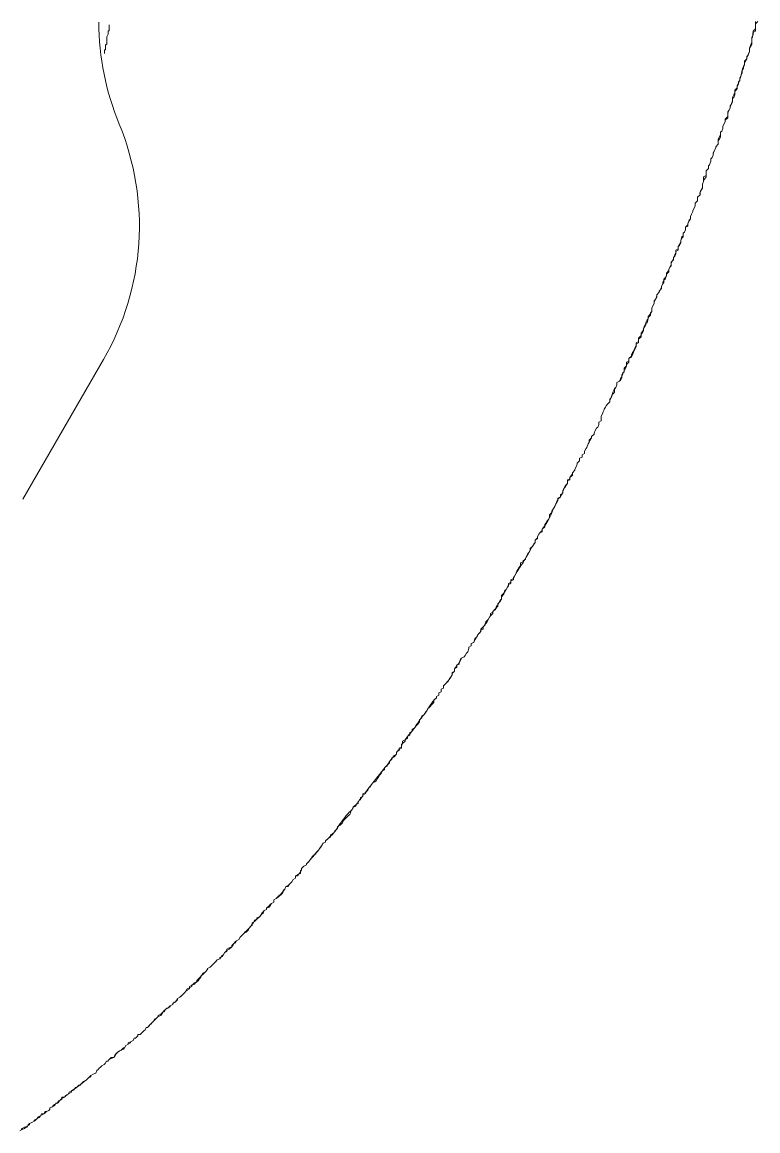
# Model space of a CAD drawing. Header units: millimetres. Extents: x 5194 to 16594, y 329 to 7592.
# Drawn here: x 11641.61 to 11655.35, y 3516.36 to 3537.08 of the extents above; entities that cross this region are included whole.
import ezdxf

# ---------------------------------------------------------------- set-up
doc = ezdxf.new("R2010")
doc.units = ezdxf.units.MM
doc.header["$MEASUREMENT"] = 0
doc.layers.add('PDF_Geometry', color=7, linetype='Continuous', true_color=0x231f20)

msp = doc.modelspace()

# ---------------------------------------------------------------- linework, layer by layer
at = {"layer": 'PDF_Geometry', "color": 0, "lineweight": 9}
for p, q in [((11643.24, 3537.032), (11643.24, 3537.009)), ((11643.24, 3537.009), (11643.24, 3536.987)), ((11643.24, 3536.987), (11643.24, 3536.964)), ((11655.31, 3537.045), (11655.355, 3537.09)), ((11655.31, 3537.023), (11655.31, 3537.09)), ((11655.31, 3537), (11655.31, 3537.045)), ((11655.31, 3536.978), (11655.31, 3537.023)), ((11655.31, 3536.955), (11655.31, 3537)), ((11655.31, 3536.955), (11655.31, 3536.978)), ((11643.217, 3536.852), (11643.195, 3536.807)), ((11643.195, 3536.807), (11643.195, 3536.784)), ((11643.195, 3536.784), (11643.195, 3536.762)), ((11643.195, 3536.762), (11643.195, 3536.739)), ((11643.24, 3536.919), (11643.217, 3536.919)), ((11643.217, 3536.919), (11643.217, 3536.897)), ((11643.217, 3536.897), (11643.217, 3536.874)), ((11643.217, 3536.874), (11643.217, 3536.852)), ((11643.24, 3536.964), (11643.24, 3536.919)), ((11655.242, 3536.798), (11655.265, 3536.843)), ((11655.242, 3536.753), (11655.242, 3536.798)), ((11655.265, 3536.91), (11655.31, 3536.955)), ((11655.265, 3536.888), (11655.31, 3536.91)), ((11655.265, 3536.843), (11655.265, 3536.888)), ((11655.31, 3536.91), (11655.31, 3536.955)), ((11643.172, 3536.559), (11643.15, 3536.559)), ((11643.15, 3536.559), (11643.15, 3536.537)), ((11643.195, 3536.672), (11643.172, 3536.649)), ((11643.172, 3536.649), (11643.172, 3536.627)), ((11643.172, 3536.627), (11643.172, 3536.604)), ((11643.172, 3536.604), (11643.172, 3536.559)), ((11643.195, 3536.739), (11643.195, 3536.694)), ((11643.195, 3536.694), (11643.195, 3536.672)), ((11655.197, 3536.595), (11655.22, 3536.64)), ((11655.197, 3536.595), (11655.22, 3536.618)), ((11655.197, 3536.528), (11655.197, 3536.595)), ((11655.197, 3536.573), (11655.197, 3536.595)), ((11655.197, 3536.528), (11655.197, 3536.573)), ((11655.22, 3536.64), (11655.242, 3536.708)), ((11655.22, 3536.618), (11655.242, 3536.663)), ((11655.242, 3536.708), (11655.242, 3536.753)), ((11655.242, 3536.663), (11655.242, 3536.708)), ((11643.15, 3536.537), (11643.15, 3536.514)), ((11643.15, 3536.514), (11643.15, 3536.492)), ((11655.107, 3536.326), (11655.152, 3536.393)), ((11655.107, 3536.348), (11655.152, 3536.393)), ((11655.107, 3536.326), (11655.107, 3536.348)), ((11655.152, 3536.415), (11655.175, 3536.46)), ((11655.152, 3536.438), (11655.175, 3536.46)), ((11655.152, 3536.393), (11655.152, 3536.438)), ((11655.152, 3536.393), (11655.152, 3536.415)), ((11655.175, 3536.483), (11655.197, 3536.528)), ((11655.175, 3536.46), (11655.197, 3536.528)), ((11655.175, 3536.46), (11655.175, 3536.483)), ((11655.062, 3536.168), (11655.085, 3536.213)), ((11655.062, 3536.123), (11655.062, 3536.168)), ((11655.085, 3536.258), (11655.107, 3536.281)), ((11655.085, 3536.236), (11655.107, 3536.281)), ((11655.085, 3536.213), (11655.085, 3536.258)), ((11655.107, 3536.281), (11655.107, 3536.326)), ((11655.107, 3536.281), (11655.107, 3536.326)), ((11654.972, 3535.898), (11654.995, 3535.943)), ((11654.995, 3535.966), (11655.017, 3535.988)), ((11654.995, 3535.943), (11655.017, 3535.988)), ((11654.995, 3535.921), (11654.995, 3535.966)), ((11655.017, 3536.033), (11655.04, 3536.078)), ((11655.017, 3535.988), (11655.017, 3536.033)), ((11655.017, 3535.988), (11655.017, 3536.011)), ((11655.04, 3536.078), (11655.062, 3536.123)), ((11654.905, 3535.718), (11654.927, 3535.763)), ((11654.927, 3535.808), (11654.972, 3535.853)), ((11654.927, 3535.786), (11654.972, 3535.831)), ((11654.927, 3535.786), (11654.927, 3535.808)), ((11654.927, 3535.763), (11654.927, 3535.786)), ((11654.927, 3535.718), (11654.927, 3535.786)), ((11654.972, 3535.876), (11654.995, 3535.921)), ((11654.972, 3535.853), (11654.972, 3535.898)), ((11654.972, 3535.831), (11654.972, 3535.876)), ((11654.838, 3535.493), (11654.86, 3535.538)), ((11654.838, 3535.516), (11654.86, 3535.538)), ((11654.838, 3535.471), (11654.838, 3535.516)), ((11654.86, 3535.538), (11654.883, 3535.606)), ((11654.86, 3535.538), (11654.883, 3535.583)), ((11654.883, 3535.673), (11654.905, 3535.718)), ((11654.883, 3535.628), (11654.883, 3535.673)), ((11654.883, 3535.651), (11654.905, 3535.673)), ((11654.883, 3535.606), (11654.883, 3535.651)), ((11654.883, 3535.583), (11654.883, 3535.628)), ((11654.905, 3535.673), (11654.927, 3535.718)), ((11654.748, 3535.269), (11654.793, 3535.314)), ((11654.793, 3535.381), (11654.815, 3535.426)), ((11654.793, 3535.403), (11654.815, 3535.426)), ((11654.793, 3535.358), (11654.793, 3535.403)), ((11654.793, 3535.358), (11654.793, 3535.381)), ((11654.793, 3535.291), (11654.793, 3535.358)), ((11654.793, 3535.314), (11654.793, 3535.358)), ((11654.815, 3535.426), (11654.838, 3535.471)), ((11654.815, 3535.426), (11654.838, 3535.471)), ((11654.838, 3535.471), (11654.838, 3535.493)), ((11654.703, 3535.134), (11654.725, 3535.179)), ((11654.703, 3535.134), (11654.725, 3535.179)), ((11654.703, 3535.089), (11654.703, 3535.134)), ((11654.703, 3535.089), (11654.703, 3535.134)), ((11654.725, 3535.179), (11654.748, 3535.224)), ((11654.725, 3535.179), (11654.748, 3535.224)), ((11654.748, 3535.246), (11654.793, 3535.291)), ((11654.748, 3535.224), (11654.748, 3535.269)), ((11654.748, 3535.224), (11654.748, 3535.246)), ((11654.613, 3534.886), (11654.635, 3534.931)), ((11654.635, 3534.931), (11654.658, 3534.976)), ((11654.635, 3534.886), (11654.658, 3534.931)), ((11654.658, 3535.021), (11654.68, 3535.044)), ((11654.658, 3535.021), (11654.68, 3535.044)), ((11654.658, 3534.976), (11654.658, 3535.021)), ((11654.658, 3534.976), (11654.658, 3535.021)), ((11654.658, 3534.931), (11654.658, 3534.976)), ((11654.68, 3535.044), (11654.703, 3535.089)), ((11654.68, 3535.044), (11654.703, 3535.089)), ((11654.545, 3534.684), (11654.568, 3534.729)), ((11654.545, 3534.684), (11654.568, 3534.729)), ((11654.568, 3534.751), (11654.613, 3534.796)), ((11654.568, 3534.751), (11654.613, 3534.796)), ((11654.568, 3534.729), (11654.568, 3534.751)), ((11654.568, 3534.729), (11654.568, 3534.751)), ((11654.613, 3534.841), (11654.613, 3534.886)), ((11654.613, 3534.864), (11654.635, 3534.886)), ((11654.613, 3534.796), (11654.613, 3534.864)), ((11654.613, 3534.796), (11654.613, 3534.841)), ((11654.455, 3534.414), (11654.478, 3534.481)), ((11654.455, 3534.414), (11654.478, 3534.481)), ((11654.478, 3534.526), (11654.5, 3534.549)), ((11654.478, 3534.526), (11654.5, 3534.549)), ((11654.478, 3534.481), (11654.478, 3534.526)), ((11654.478, 3534.481), (11654.478, 3534.526)), ((11654.5, 3534.549), (11654.523, 3534.594)), ((11654.5, 3534.549), (11654.523, 3534.594)), ((11654.523, 3534.616), (11654.545, 3534.684)), ((11654.523, 3534.639), (11654.545, 3534.684)), ((11654.523, 3534.594), (11654.523, 3534.639)), ((11654.523, 3534.594), (11654.523, 3534.616)), ((11654.388, 3534.301), (11654.433, 3534.346)), ((11654.388, 3534.301), (11654.433, 3534.346)), ((11654.388, 3534.257), (11654.388, 3534.301)), ((11654.388, 3534.257), (11654.388, 3534.301)), ((11654.433, 3534.391), (11654.455, 3534.414)), ((11654.433, 3534.391), (11654.455, 3534.414)), ((11654.433, 3534.346), (11654.433, 3534.391)), ((11654.433, 3534.346), (11654.433, 3534.391)), ((11654.32, 3534.054), (11654.343, 3534.099)), ((11654.32, 3534.054), (11654.343, 3534.099)), ((11654.343, 3534.189), (11654.388, 3534.212)), ((11654.343, 3534.122), (11654.388, 3534.189)), ((11654.343, 3534.122), (11654.343, 3534.189)), ((11654.343, 3534.099), (11654.343, 3534.122)), ((11654.343, 3534.099), (11654.343, 3534.122)), ((11654.388, 3534.212), (11654.388, 3534.257)), ((11654.388, 3534.212), (11654.388, 3534.257)), ((11654.388, 3534.189), (11654.388, 3534.212)), ((11654.275, 3533.897), (11654.298, 3533.942)), ((11654.275, 3533.852), (11654.275, 3533.897)), ((11654.298, 3533.942), (11654.32, 3533.987)), ((11654.32, 3534.032), (11654.32, 3534.054)), ((11654.32, 3533.987), (11654.32, 3534.032)), ((11654.185, 3533.694), (11654.23, 3533.739)), ((11654.185, 3533.694), (11654.23, 3533.739)), ((11654.185, 3533.649), (11654.185, 3533.694)), ((11654.185, 3533.649), (11654.185, 3533.694)), ((11654.23, 3533.807), (11654.275, 3533.852)), ((11654.23, 3533.807), (11654.275, 3533.852)), ((11654.23, 3533.762), (11654.23, 3533.807)), ((11654.23, 3533.762), (11654.23, 3533.807)), ((11654.23, 3533.739), (11654.23, 3533.762)), ((11654.23, 3533.739), (11654.23, 3533.762)), ((11654.095, 3533.447), (11654.118, 3533.492)), ((11654.095, 3533.447), (11654.118, 3533.492)), ((11654.095, 3533.402), (11654.095, 3533.447)), ((11654.095, 3533.402), (11654.095, 3533.447)), ((11654.118, 3533.492), (11654.14, 3533.537)), ((11654.118, 3533.492), (11654.14, 3533.537)), ((11654.14, 3533.559), (11654.163, 3533.604)), ((11654.14, 3533.559), (11654.163, 3533.604)), ((11654.14, 3533.537), (11654.14, 3533.559)), ((11654.14, 3533.537), (11654.14, 3533.559)), ((11654.163, 3533.604), (11654.185, 3533.649)), ((11654.163, 3533.604), (11654.185, 3533.649)), ((11654.005, 3533.245), (11654.05, 3533.289)), ((11654.005, 3533.245), (11654.05, 3533.267)), ((11654.005, 3533.2), (11654.005, 3533.245)), ((11654.005, 3533.2), (11654.005, 3533.245)), ((11654.05, 3533.312), (11654.073, 3533.379)), ((11654.05, 3533.312), (11654.073, 3533.357)), ((11654.05, 3533.267), (11654.05, 3533.312)), ((11654.05, 3533.289), (11654.05, 3533.312)), ((11654.073, 3533.357), (11654.095, 3533.402)), ((11654.073, 3533.379), (11654.095, 3533.402)), ((11653.915, 3532.997), (11653.938, 3533.065)), ((11653.915, 3532.997), (11653.938, 3533.042)), ((11653.938, 3533.065), (11653.96, 3533.087)), ((11653.938, 3533.042), (11653.96, 3533.065)), ((11653.96, 3533.132), (11653.983, 3533.155)), ((11653.96, 3533.132), (11653.983, 3533.155)), ((11653.96, 3533.065), (11653.96, 3533.132)), ((11653.96, 3533.087), (11653.96, 3533.132)), ((11653.983, 3533.155), (11654.005, 3533.2)), ((11653.983, 3533.155), (11654.005, 3533.2)), ((11653.826, 3532.817), (11653.87, 3532.84)), ((11653.87, 3532.885), (11653.893, 3532.93)), ((11653.87, 3532.885), (11653.893, 3532.907)), ((11653.87, 3532.817), (11653.87, 3532.885)), ((11653.87, 3532.84), (11653.87, 3532.885)), ((11653.893, 3532.93), (11653.915, 3532.975)), ((11653.893, 3532.907), (11653.915, 3532.952)), ((11653.915, 3532.952), (11653.915, 3532.997)), ((11653.915, 3532.975), (11653.915, 3532.997)), ((11653.736, 3532.592), (11653.781, 3532.637)), ((11653.736, 3532.57), (11653.758, 3532.615)), ((11653.758, 3532.615), (11653.781, 3532.66)), ((11653.781, 3532.682), (11653.803, 3532.727)), ((11653.781, 3532.682), (11653.803, 3532.705)), ((11653.781, 3532.637), (11653.781, 3532.682)), ((11653.781, 3532.66), (11653.781, 3532.682)), ((11653.803, 3532.727), (11653.826, 3532.772)), ((11653.803, 3532.705), (11653.826, 3532.75)), ((11653.826, 3532.795), (11653.87, 3532.817)), ((11653.826, 3532.772), (11653.826, 3532.817)), ((11653.826, 3532.75), (11653.826, 3532.795)), ((11653.646, 3532.39), (11653.691, 3532.435)), ((11653.646, 3532.367), (11653.691, 3532.412)), ((11653.691, 3532.457), (11653.713, 3532.502)), ((11653.691, 3532.457), (11653.713, 3532.502)), ((11653.691, 3532.435), (11653.691, 3532.457)), ((11653.691, 3532.412), (11653.691, 3532.457)), ((11653.713, 3532.502), (11653.736, 3532.547)), ((11653.713, 3532.502), (11653.736, 3532.525)), ((11653.736, 3532.547), (11653.736, 3532.592)), ((11653.736, 3532.525), (11653.736, 3532.57)), ((11653.578, 3532.21), (11653.601, 3532.255)), ((11653.578, 3532.188), (11653.601, 3532.21)), ((11653.578, 3532.188), (11653.578, 3532.21)), ((11653.601, 3532.277), (11653.623, 3532.3)), ((11653.601, 3532.21), (11653.601, 3532.277)), ((11653.601, 3532.255), (11653.623, 3532.277)), ((11653.623, 3532.3), (11653.646, 3532.345)), ((11653.623, 3532.277), (11653.646, 3532.345)), ((11653.646, 3532.345), (11653.646, 3532.39)), ((11653.646, 3532.345), (11653.646, 3532.367)), ((11653.466, 3531.985), (11653.511, 3532.03)), ((11653.466, 3531.985), (11653.511, 3532.03)), ((11653.511, 3532.053), (11653.556, 3532.098)), ((11653.511, 3532.03), (11653.533, 3532.075)), ((11653.511, 3532.03), (11653.511, 3532.053)), ((11653.533, 3532.075), (11653.556, 3532.12)), ((11653.556, 3532.143), (11653.578, 3532.188)), ((11653.556, 3532.143), (11653.578, 3532.188)), ((11653.556, 3532.12), (11653.556, 3532.143)), ((11653.556, 3532.098), (11653.556, 3532.143)), ((11653.398, 3531.783), (11653.421, 3531.828)), ((11653.398, 3531.783), (11653.421, 3531.828)), ((11653.421, 3531.873), (11653.443, 3531.895)), ((11653.421, 3531.85), (11653.443, 3531.895)), ((11653.421, 3531.828), (11653.421, 3531.873)), ((11653.421, 3531.828), (11653.421, 3531.85)), ((11653.443, 3531.895), (11653.466, 3531.963)), ((11653.443, 3531.895), (11653.466, 3531.94)), ((11653.466, 3531.963), (11653.466, 3531.985)), ((11653.466, 3531.94), (11653.466, 3531.985)), ((11653.308, 3531.58), (11653.353, 3531.625)), ((11653.308, 3531.558), (11653.353, 3531.603)), ((11653.308, 3531.535), (11653.308, 3531.58)), ((11653.353, 3531.648), (11653.376, 3531.67)), ((11653.353, 3531.625), (11653.376, 3531.67)), ((11653.353, 3531.603), (11653.353, 3531.648)), ((11653.376, 3531.738), (11653.398, 3531.783)), ((11653.376, 3531.738), (11653.398, 3531.783)), ((11653.376, 3531.715), (11653.376, 3531.738)), ((11653.376, 3531.715), (11653.376, 3531.738)), ((11653.376, 3531.67), (11653.376, 3531.715)), ((11653.376, 3531.67), (11653.376, 3531.715)), ((11653.218, 3531.355), (11653.241, 3531.4)), ((11653.218, 3531.355), (11653.241, 3531.378)), ((11653.241, 3531.4), (11653.263, 3531.445)), ((11653.241, 3531.378), (11653.263, 3531.423)), ((11653.263, 3531.468), (11653.286, 3531.513)), ((11653.263, 3531.445), (11653.286, 3531.468)), ((11653.263, 3531.423), (11653.263, 3531.468)), ((11653.286, 3531.468), (11653.308, 3531.535)), ((11653.286, 3531.513), (11653.308, 3531.535)), ((11653.308, 3531.535), (11653.308, 3531.558)), ((11653.128, 3531.175), (11653.173, 3531.22)), ((11653.128, 3531.153), (11653.173, 3531.198)), ((11653.128, 3531.131), (11653.128, 3531.175)), ((11653.173, 3531.265), (11653.196, 3531.288)), ((11653.173, 3531.22), (11653.173, 3531.265)), ((11653.173, 3531.243), (11653.196, 3531.265)), ((11653.173, 3531.198), (11653.173, 3531.243)), ((11653.196, 3531.288), (11653.218, 3531.333)), ((11653.196, 3531.265), (11653.218, 3531.31)), ((11653.218, 3531.333), (11653.218, 3531.355)), ((11653.218, 3531.31), (11653.218, 3531.355)), ((11653.038, 3530.951), (11653.061, 3530.996)), ((11653.038, 3530.928), (11653.061, 3530.973)), ((11653.061, 3530.996), (11653.083, 3531.041)), ((11653.061, 3530.973), (11653.083, 3531.018)), ((11653.083, 3531.086), (11653.128, 3531.108)), ((11653.083, 3531.063), (11653.128, 3531.086)), ((11653.083, 3531.041), (11653.083, 3531.086)), ((11653.083, 3531.018), (11653.083, 3531.063)), ((11653.128, 3531.108), (11653.128, 3531.153)), ((11653.128, 3531.086), (11653.128, 3531.131)), ((11641.623, 3528.162), (11643.13, 3530.771)), ((11652.948, 3530.793), (11652.993, 3530.838)), ((11652.948, 3530.793), (11652.993, 3530.816)), ((11652.948, 3530.748), (11652.948, 3530.793)), ((11652.948, 3530.771), (11652.948, 3530.793)), ((11652.948, 3530.726), (11652.948, 3530.771)), ((11652.993, 3530.861), (11653.016, 3530.906)), ((11652.993, 3530.816), (11652.993, 3530.861)), ((11652.993, 3530.838), (11653.016, 3530.861)), ((11653.016, 3530.906), (11653.038, 3530.928)), ((11653.016, 3530.861), (11653.038, 3530.928)), ((11653.038, 3530.928), (11653.038, 3530.951)), ((11652.836, 3530.523), (11652.858, 3530.546)), ((11652.858, 3530.613), (11652.881, 3530.636)), ((11652.858, 3530.546), (11652.858, 3530.613)), ((11652.881, 3530.636), (11652.903, 3530.658)), ((11652.903, 3530.726), (11652.948, 3530.748)), ((11652.903, 3530.658), (11652.903, 3530.726)), ((11652.903, 3530.681), (11652.948, 3530.726)), ((11652.903, 3530.658), (11652.903, 3530.681)), ((11652.769, 3530.366), (11652.724, 3530.343)), ((11652.724, 3530.343), (11652.769, 3530.366)), ((11652.724, 3530.343), (11652.724, 3530.298)), ((11652.724, 3530.298), (11652.724, 3530.343)), ((11652.791, 3530.411), (11652.769, 3530.366)), ((11652.769, 3530.366), (11652.791, 3530.388)), ((11652.791, 3530.388), (11652.814, 3530.433)), ((11652.814, 3530.478), (11652.836, 3530.523)), ((11652.814, 3530.433), (11652.814, 3530.478)), ((11652.656, 3530.141), (11652.634, 3530.118)), ((11652.679, 3530.163), (11652.656, 3530.141)), ((11652.701, 3530.253), (11652.679, 3530.231)), ((11652.679, 3530.231), (11652.679, 3530.163)), ((11652.724, 3530.298), (11652.701, 3530.253)), ((11652.701, 3530.253), (11652.724, 3530.298)), ((11652.589, 3529.984), (11652.544, 3529.939)), ((11652.544, 3529.939), (11652.589, 3529.984)), ((11652.611, 3530.051), (11652.589, 3530.029)), ((11652.589, 3530.029), (11652.589, 3529.984)), ((11652.589, 3529.984), (11652.589, 3530.006)), ((11652.634, 3530.118), (11652.611, 3530.051)), ((11652.431, 3529.669), (11652.431, 3529.714)), ((11652.431, 3529.714), (11652.431, 3529.669)), ((11652.341, 3529.489), (11652.364, 3529.511)), ((11652.364, 3529.511), (11652.341, 3529.489)), ((11652.364, 3529.511), (11652.386, 3529.556)), ((11652.386, 3529.556), (11652.364, 3529.511)), ((11652.386, 3529.601), (11652.431, 3529.624)), ((11652.431, 3529.624), (11652.386, 3529.601)), ((11652.386, 3529.556), (11652.386, 3529.601)), ((11652.386, 3529.601), (11652.386, 3529.556)), ((11652.431, 3529.624), (11652.431, 3529.669)), ((11652.431, 3529.669), (11652.431, 3529.624)), ((11652.206, 3529.264), (11652.251, 3529.309)), ((11652.251, 3529.309), (11652.206, 3529.241)), ((11652.251, 3529.331), (11652.296, 3529.376)), ((11652.296, 3529.376), (11652.251, 3529.331)), ((11652.251, 3529.309), (11652.251, 3529.331)), ((11652.251, 3529.331), (11652.251, 3529.309)), ((11652.296, 3529.399), (11652.319, 3529.444)), ((11652.319, 3529.444), (11652.296, 3529.399)), ((11652.296, 3529.376), (11652.296, 3529.399)), ((11652.296, 3529.399), (11652.296, 3529.376)), ((11652.319, 3529.444), (11652.341, 3529.489)), ((11652.341, 3529.489), (11652.319, 3529.444)), ((11652.116, 3529.062), (11652.139, 3529.106)), ((11652.139, 3529.106), (11652.116, 3529.062)), ((11652.139, 3529.106), (11652.161, 3529.129)), ((11652.161, 3529.129), (11652.139, 3529.106)), ((11652.161, 3529.129), (11652.184, 3529.196)), ((11652.184, 3529.196), (11652.161, 3529.129)), ((11652.184, 3529.196), (11652.206, 3529.219)), ((11652.206, 3529.219), (11652.184, 3529.196)), ((11652.206, 3529.219), (11652.206, 3529.264)), ((11652.206, 3529.241), (11652.206, 3529.219)), ((11652.026, 3528.927), (11652.071, 3528.949)), ((11652.071, 3528.949), (11652.026, 3528.927)), ((11652.026, 3528.882), (11652.026, 3528.927)), ((11652.026, 3528.927), (11652.026, 3528.882)), ((11652.071, 3528.994), (11652.116, 3529.017)), ((11652.116, 3529.017), (11652.071, 3528.994)), ((11652.071, 3528.949), (11652.071, 3528.994)), ((11652.071, 3528.994), (11652.071, 3528.949)), ((11652.116, 3529.017), (11652.116, 3529.062)), ((11652.116, 3529.062), (11652.116, 3529.017)), ((11651.891, 3528.657), (11651.936, 3528.702)), ((11651.936, 3528.702), (11651.891, 3528.657)), ((11651.936, 3528.724), (11651.959, 3528.769)), ((11651.959, 3528.769), (11651.936, 3528.724)), ((11651.936, 3528.702), (11651.936, 3528.724)), ((11651.936, 3528.724), (11651.936, 3528.702)), ((11651.959, 3528.769), (11651.981, 3528.814)), ((11651.981, 3528.814), (11651.959, 3528.769)), ((11651.981, 3528.837), (11652.026, 3528.882)), ((11652.026, 3528.882), (11651.981, 3528.837)), ((11651.981, 3528.814), (11651.981, 3528.837)), ((11651.981, 3528.837), (11651.981, 3528.814)), ((11651.846, 3528.544), (11651.801, 3528.522)), ((11651.801, 3528.499), (11651.846, 3528.522)), ((11651.801, 3528.522), (11651.801, 3528.454)), ((11651.801, 3528.454), (11651.801, 3528.499)), ((11651.891, 3528.634), (11651.846, 3528.567)), ((11651.846, 3528.567), (11651.891, 3528.612)), ((11651.846, 3528.522), (11651.846, 3528.567)), ((11651.846, 3528.567), (11651.846, 3528.544)), ((11651.891, 3528.612), (11651.891, 3528.657)), ((11651.891, 3528.657), (11651.891, 3528.634)), ((11651.667, 3528.252), (11651.712, 3528.274)), ((11651.712, 3528.319), (11651.734, 3528.364)), ((11651.712, 3528.274), (11651.712, 3528.319)), ((11651.734, 3528.364), (11651.757, 3528.387)), ((11651.757, 3528.387), (11651.779, 3528.432)), ((11651.779, 3528.432), (11651.801, 3528.454)), ((11651.599, 3528.117), (11651.622, 3528.162)), ((11651.622, 3528.162), (11651.667, 3528.207)), ((11651.622, 3528.184), (11651.667, 3528.207)), ((11651.622, 3528.139), (11651.622, 3528.184)), ((11651.667, 3528.207), (11651.667, 3528.252)), ((11651.464, 3527.87), (11651.509, 3527.915)), ((11651.464, 3527.825), (11651.464, 3527.87)), ((11651.509, 3527.915), (11651.509, 3527.937)), ((11651.329, 3527.6), (11651.374, 3527.645)), ((11651.374, 3527.69), (11651.397, 3527.712)), ((11651.374, 3527.645), (11651.374, 3527.69)), ((11651.397, 3527.712), (11651.419, 3527.757)), ((11651.419, 3527.757), (11651.442, 3527.78)), ((11651.442, 3527.78), (11651.464, 3527.825)), ((11651.194, 3527.397), (11651.239, 3527.442)), ((11651.239, 3527.465), (11651.262, 3527.51)), ((11651.239, 3527.465), (11651.262, 3527.51)), ((11651.239, 3527.442), (11651.239, 3527.465)), ((11651.239, 3527.42), (11651.239, 3527.465)), ((11651.262, 3527.51), (11651.284, 3527.532)), ((11651.262, 3527.51), (11651.284, 3527.532)), ((11651.284, 3527.532), (11651.329, 3527.577)), ((11651.284, 3527.532), (11651.329, 3527.555)), ((11651.329, 3527.577), (11651.329, 3527.6)), ((11651.329, 3527.555), (11651.329, 3527.6)), ((11651.104, 3527.24), (11651.149, 3527.285)), ((11651.104, 3527.217), (11651.104, 3527.24)), ((11651.149, 3527.285), (11651.172, 3527.33)), ((11651.172, 3527.33), (11651.194, 3527.352)), ((11651.194, 3527.397), (11651.239, 3527.42)), ((11651.194, 3527.352), (11651.194, 3527.397)), ((11651.194, 3527.352), (11651.194, 3527.397)), ((11650.969, 3527.015), (11651.014, 3527.037)), ((11651.014, 3527.06), (11651.037, 3527.105)), ((11651.014, 3527.037), (11651.014, 3527.06)), ((11651.037, 3527.105), (11651.059, 3527.15)), ((11651.059, 3527.15), (11651.082, 3527.172)), ((11651.082, 3527.172), (11651.104, 3527.217)), ((11650.834, 3526.768), (11650.857, 3526.813)), ((11650.857, 3526.813), (11650.879, 3526.835)), ((11650.879, 3526.835), (11650.902, 3526.88)), ((11650.902, 3526.88), (11650.924, 3526.903)), ((11650.924, 3526.97), (11650.969, 3526.992)), ((11650.924, 3526.903), (11650.924, 3526.97)), ((11650.969, 3526.97), (11650.969, 3527.015)), ((11650.7, 3526.588), (11650.744, 3526.61)), ((11650.744, 3526.655), (11650.789, 3526.678)), ((11650.744, 3526.61), (11650.744, 3526.655)), ((11650.744, 3526.633), (11650.789, 3526.655)), ((11650.744, 3526.588), (11650.744, 3526.633)), ((11650.789, 3526.7), (11650.812, 3526.723)), ((11650.789, 3526.655), (11650.789, 3526.7)), ((11650.812, 3526.723), (11650.834, 3526.768)), ((11650.565, 3526.363), (11650.61, 3526.408)), ((11650.61, 3526.408), (11650.632, 3526.453)), ((11650.61, 3526.408), (11650.632, 3526.43)), ((11650.61, 3526.385), (11650.61, 3526.408)), ((11650.632, 3526.43), (11650.655, 3526.475)), ((11650.632, 3526.453), (11650.655, 3526.475)), ((11650.655, 3526.475), (11650.677, 3526.52)), ((11650.655, 3526.475), (11650.677, 3526.52)), ((11650.677, 3526.52), (11650.7, 3526.565)), ((11650.677, 3526.52), (11650.7, 3526.543)), ((11650.7, 3526.543), (11650.7, 3526.588)), ((11650.7, 3526.565), (11650.744, 3526.588)), ((11650.497, 3526.183), (11650.52, 3526.228)), ((11650.497, 3526.205), (11650.52, 3526.228)), ((11650.497, 3526.16), (11650.497, 3526.205)), ((11650.52, 3526.228), (11650.542, 3526.273)), ((11650.52, 3526.228), (11650.542, 3526.25)), ((11650.542, 3526.25), (11650.565, 3526.295)), ((11650.542, 3526.273), (11650.565, 3526.295)), ((11650.565, 3526.34), (11650.61, 3526.385)), ((11650.565, 3526.34), (11650.565, 3526.363)), ((11650.565, 3526.295), (11650.565, 3526.34)), ((11650.565, 3526.295), (11650.565, 3526.34)), ((11650.362, 3526.025), (11650.407, 3526.048)), ((11650.362, 3525.98), (11650.362, 3526.025)), ((11650.362, 3525.98), (11650.407, 3526.025)), ((11650.407, 3526.048), (11650.43, 3526.093)), ((11650.407, 3526.07), (11650.452, 3526.093)), ((11650.407, 3526.025), (11650.407, 3526.07)), ((11650.43, 3526.093), (11650.452, 3526.115)), ((11650.452, 3526.115), (11650.475, 3526.16)), ((11650.452, 3526.115), (11650.497, 3526.16)), ((11650.452, 3526.093), (11650.452, 3526.115)), ((11650.475, 3526.16), (11650.497, 3526.183)), ((11650.182, 3525.733), (11650.227, 3525.778)), ((11650.227, 3525.778), (11650.25, 3525.801)), ((11650.227, 3525.733), (11650.227, 3525.778)), ((11650.25, 3525.801), (11650.272, 3525.868)), ((11650.272, 3525.868), (11650.295, 3525.891)), ((11650.295, 3525.891), (11650.317, 3525.913)), ((11650.317, 3525.913), (11650.34, 3525.958)), ((11650.34, 3525.958), (11650.362, 3525.98)), ((11650.34, 3525.958), (11650.362, 3525.98)), ((11650.07, 3525.553), (11650.092, 3525.576)), ((11650.092, 3525.576), (11650.115, 3525.598)), ((11650.115, 3525.598), (11650.137, 3525.643)), ((11650.137, 3525.643), (11650.16, 3525.666)), ((11650.16, 3525.666), (11650.182, 3525.711)), ((11650.182, 3525.688), (11650.182, 3525.733)), ((11650.182, 3525.711), (11650.227, 3525.733)), ((11649.935, 3525.306), (11649.957, 3525.373)), ((11649.935, 3525.306), (11649.957, 3525.373)), ((11649.957, 3525.396), (11650.002, 3525.418)), ((11649.957, 3525.396), (11650.002, 3525.418)), ((11649.957, 3525.373), (11649.957, 3525.396)), ((11649.957, 3525.373), (11649.957, 3525.396)), ((11650.002, 3525.463), (11650.047, 3525.486)), ((11650.002, 3525.463), (11650.047, 3525.486)), ((11650.002, 3525.418), (11650.002, 3525.463)), ((11650.002, 3525.418), (11650.002, 3525.463)), ((11650.047, 3525.486), (11650.07, 3525.553)), ((11650.047, 3525.486), (11650.07, 3525.531)), ((11649.777, 3525.103), (11649.8, 3525.171)), ((11649.8, 3525.171), (11649.822, 3525.193)), ((11649.8, 3525.148), (11649.822, 3525.193)), ((11649.822, 3525.193), (11649.867, 3525.216)), ((11649.822, 3525.193), (11649.867, 3525.216)), ((11649.867, 3525.216), (11649.89, 3525.238)), ((11649.867, 3525.216), (11649.89, 3525.238)), ((11649.89, 3525.238), (11649.912, 3525.283)), ((11649.89, 3525.238), (11649.912, 3525.283)), ((11649.912, 3525.283), (11649.935, 3525.306)), ((11649.912, 3525.283), (11649.935, 3525.306)), ((11649.688, 3524.991), (11649.732, 3525.013)), ((11649.688, 3524.991), (11649.71, 3525.013)), ((11649.688, 3524.946), (11649.688, 3524.991)), ((11649.688, 3524.946), (11649.688, 3524.991)), ((11649.71, 3525.013), (11649.732, 3525.058)), ((11649.732, 3525.058), (11649.777, 3525.081)), ((11649.732, 3525.058), (11649.755, 3525.081)), ((11649.732, 3525.013), (11649.732, 3525.058)), ((11649.755, 3525.081), (11649.777, 3525.103)), ((11649.777, 3525.103), (11649.8, 3525.148)), ((11649.777, 3525.081), (11649.777, 3525.103)), ((11649.53, 3524.721), (11649.553, 3524.744)), ((11649.553, 3524.744), (11649.575, 3524.766)), ((11649.575, 3524.766), (11649.598, 3524.811)), ((11649.598, 3524.811), (11649.62, 3524.834)), ((11649.62, 3524.834), (11649.643, 3524.879)), ((11649.643, 3524.923), (11649.688, 3524.946)), ((11649.643, 3524.901), (11649.688, 3524.946)), ((11649.643, 3524.879), (11649.643, 3524.923)), ((11649.643, 3524.879), (11649.643, 3524.901)), ((11649.395, 3524.541), (11649.44, 3524.564)), ((11649.395, 3524.541), (11649.44, 3524.564)), ((11649.395, 3524.496), (11649.395, 3524.541)), ((11649.395, 3524.496), (11649.395, 3524.541)), ((11649.44, 3524.609), (11649.485, 3524.631)), ((11649.44, 3524.609), (11649.485, 3524.631)), ((11649.44, 3524.564), (11649.44, 3524.609)), ((11649.44, 3524.564), (11649.44, 3524.609)), ((11649.485, 3524.676), (11649.53, 3524.721)), ((11649.485, 3524.631), (11649.485, 3524.676)), ((11649.485, 3524.631), (11649.485, 3524.676)), ((11649.26, 3524.316), (11649.305, 3524.361)), ((11649.305, 3524.406), (11649.35, 3524.451)), ((11649.305, 3524.361), (11649.305, 3524.406)), ((11649.35, 3524.474), (11649.395, 3524.496)), ((11649.35, 3524.474), (11649.395, 3524.496)), ((11649.35, 3524.451), (11649.35, 3524.474)), ((11649.35, 3524.451), (11649.35, 3524.474)), ((11649.08, 3524.114), (11649.125, 3524.136)), ((11649.125, 3524.136), (11649.148, 3524.181)), ((11649.148, 3524.181), (11649.17, 3524.204)), ((11649.17, 3524.204), (11649.193, 3524.249)), ((11649.193, 3524.249), (11649.215, 3524.271)), ((11649.215, 3524.271), (11649.238, 3524.294)), ((11649.238, 3524.294), (11649.26, 3524.316)), ((11648.945, 3523.889), (11648.968, 3523.934)), ((11649.035, 3524.046), (11649.08, 3524.069)), ((11649.035, 3524.001), (11649.035, 3524.046)), ((11649.08, 3524.069), (11649.08, 3524.114)), ((11648.81, 3523.732), (11648.855, 3523.754)), ((11648.81, 3523.687), (11648.81, 3523.732)), ((11648.855, 3523.799), (11648.9, 3523.822)), ((11648.855, 3523.754), (11648.855, 3523.799)), ((11648.9, 3523.866), (11648.945, 3523.889)), ((11648.9, 3523.822), (11648.9, 3523.866)), ((11648.653, 3523.507), (11648.698, 3523.529)), ((11648.698, 3523.507), (11648.653, 3523.484)), ((11648.653, 3523.462), (11648.653, 3523.507)), ((11648.72, 3523.597), (11648.698, 3523.552)), ((11648.698, 3523.574), (11648.72, 3523.597)), ((11648.698, 3523.529), (11648.698, 3523.574)), ((11648.698, 3523.552), (11648.698, 3523.507)), ((11648.765, 3523.664), (11648.72, 3523.642)), ((11648.72, 3523.642), (11648.72, 3523.597)), ((11648.72, 3523.597), (11648.765, 3523.642)), ((11648.765, 3523.664), (11648.81, 3523.687)), ((11648.765, 3523.642), (11648.765, 3523.664)), ((11648.518, 3523.304), (11648.473, 3523.259)), ((11648.563, 3523.349), (11648.518, 3523.327)), ((11648.518, 3523.327), (11648.518, 3523.304)), ((11648.608, 3523.394), (11648.563, 3523.349)), ((11648.563, 3523.372), (11648.608, 3523.394)), ((11648.631, 3523.462), (11648.608, 3523.417)), ((11648.608, 3523.439), (11648.653, 3523.462)), ((11648.608, 3523.394), (11648.608, 3523.439)), ((11648.608, 3523.417), (11648.608, 3523.394)), ((11648.653, 3523.484), (11648.631, 3523.462)), ((11648.383, 3523.102), (11648.338, 3523.079)), ((11648.428, 3523.169), (11648.383, 3523.147)), ((11648.383, 3523.147), (11648.383, 3523.102)), ((11648.473, 3523.237), (11648.428, 3523.192)), ((11648.428, 3523.192), (11648.428, 3523.169)), ((11648.473, 3523.259), (11648.473, 3523.237)), ((11648.203, 3522.877), (11648.158, 3522.854)), ((11648.226, 3522.899), (11648.203, 3522.877)), ((11648.248, 3522.944), (11648.226, 3522.899)), ((11648.271, 3522.967), (11648.248, 3522.944)), ((11648.293, 3523.012), (11648.271, 3522.967)), ((11648.316, 3523.034), (11648.293, 3523.012)), ((11648.338, 3523.079), (11648.316, 3523.034)), ((11647.978, 3522.652), (11648.023, 3522.675)), ((11648.046, 3522.697), (11648.023, 3522.652)), ((11648.068, 3522.72), (11648.046, 3522.697)), ((11648.091, 3522.765), (11648.068, 3522.72)), ((11648.113, 3522.787), (11648.091, 3522.765)), ((11648.136, 3522.832), (11648.113, 3522.787)), ((11648.158, 3522.854), (11648.136, 3522.832)), ((11647.866, 3522.472), (11647.843, 3522.427)), ((11647.843, 3522.45), (11647.888, 3522.472)), ((11647.888, 3522.495), (11647.866, 3522.472)), ((11647.911, 3522.54), (11647.888, 3522.495)), ((11647.888, 3522.517), (11647.933, 3522.54)), ((11647.888, 3522.472), (11647.888, 3522.517)), ((11647.933, 3522.562), (11647.911, 3522.54)), ((11647.933, 3522.585), (11647.978, 3522.607)), ((11647.956, 3522.585), (11647.933, 3522.562)), ((11647.933, 3522.54), (11647.933, 3522.585)), ((11647.978, 3522.63), (11647.956, 3522.585)), ((11648.023, 3522.652), (11647.978, 3522.63)), ((11647.978, 3522.607), (11647.978, 3522.652)), ((11647.731, 3522.27), (11647.708, 3522.247)), ((11647.753, 3522.315), (11647.731, 3522.27)), ((11647.776, 3522.36), (11647.753, 3522.337)), ((11647.753, 3522.337), (11647.753, 3522.315)), ((11647.798, 3522.405), (11647.776, 3522.36)), ((11647.843, 3522.427), (11647.798, 3522.405)), ((11647.551, 3522.067), (11647.506, 3522.045)), ((11647.574, 3522.09), (11647.551, 3522.067)), ((11647.596, 3522.112), (11647.574, 3522.09)), ((11647.618, 3522.157), (11647.596, 3522.112)), ((11647.641, 3522.18), (11647.618, 3522.157)), ((11647.686, 3522.225), (11647.641, 3522.18)), ((11647.708, 3522.247), (11647.686, 3522.225)), ((11647.371, 3521.842), (11647.326, 3521.82)), ((11647.416, 3521.91), (11647.371, 3521.887)), ((11647.371, 3521.887), (11647.371, 3521.842)), ((11647.439, 3521.932), (11647.416, 3521.91)), ((11647.461, 3521.977), (11647.439, 3521.932)), ((11647.506, 3522), (11647.461, 3521.977)), ((11647.506, 3522.045), (11647.506, 3522)), ((11647.281, 3521.753), (11647.236, 3521.73)), ((11647.236, 3521.73), (11647.281, 3521.753)), ((11647.326, 3521.82), (11647.281, 3521.775)), ((11647.281, 3521.775), (11647.281, 3521.753)), ((11647.281, 3521.753), (11647.281, 3521.775)), ((11647.056, 3521.505), (11647.101, 3521.528)), ((11647.101, 3521.528), (11647.101, 3521.55)), ((11646.809, 3521.213), (11646.831, 3521.235)), ((11646.831, 3521.235), (11646.809, 3521.19)), ((11646.831, 3521.258), (11646.876, 3521.303)), ((11646.876, 3521.303), (11646.831, 3521.258)), ((11646.831, 3521.235), (11646.831, 3521.258)), ((11646.831, 3521.258), (11646.831, 3521.235)), ((11646.876, 3521.303), (11646.921, 3521.325)), ((11646.921, 3521.325), (11646.876, 3521.303)), ((11646.921, 3521.325), (11646.921, 3521.348)), ((11646.921, 3521.348), (11646.921, 3521.325)), ((11646.629, 3520.988), (11646.651, 3521.01)), ((11646.651, 3521.01), (11646.629, 3520.988)), ((11646.651, 3521.01), (11646.674, 3521.055)), ((11646.674, 3521.055), (11646.651, 3521.01)), ((11646.674, 3521.055), (11646.719, 3521.078)), ((11646.719, 3521.078), (11646.674, 3521.055)), ((11646.719, 3521.123), (11646.764, 3521.145)), ((11646.719, 3521.078), (11646.719, 3521.123)), ((11646.764, 3521.123), (11646.719, 3521.123)), ((11646.719, 3521.123), (11646.719, 3521.078)), ((11646.764, 3521.145), (11646.809, 3521.168)), ((11646.786, 3521.168), (11646.764, 3521.123)), ((11646.809, 3521.19), (11646.786, 3521.168)), ((11646.809, 3521.168), (11646.809, 3521.213)), ((11646.449, 3520.785), (11646.472, 3520.808)), ((11646.472, 3520.808), (11646.494, 3520.853)), ((11646.494, 3520.853), (11646.517, 3520.875)), ((11646.517, 3520.875), (11646.539, 3520.92)), ((11646.539, 3520.92), (11646.517, 3520.875)), ((11646.539, 3520.92), (11646.584, 3520.943)), ((11646.584, 3520.92), (11646.539, 3520.92)), ((11646.584, 3520.943), (11646.606, 3520.965)), ((11646.606, 3520.965), (11646.584, 3520.92)), ((11646.606, 3520.965), (11646.629, 3520.988)), ((11646.629, 3520.988), (11646.606, 3520.965)), ((11646.247, 3520.561), (11646.269, 3520.606)), ((11646.247, 3520.583), (11646.269, 3520.606)), ((11646.269, 3520.606), (11646.314, 3520.628)), ((11646.269, 3520.606), (11646.314, 3520.628)), ((11646.314, 3520.673), (11646.359, 3520.696)), ((11646.314, 3520.673), (11646.359, 3520.696)), ((11646.314, 3520.628), (11646.314, 3520.673)), ((11646.314, 3520.628), (11646.314, 3520.673)), ((11646.359, 3520.696), (11646.404, 3520.74)), ((11646.404, 3520.74), (11646.449, 3520.785)), ((11646.044, 3520.358), (11646.089, 3520.403)), ((11646.067, 3520.381), (11646.089, 3520.426)), ((11646.089, 3520.426), (11646.112, 3520.448)), ((11646.089, 3520.403), (11646.112, 3520.426)), ((11646.112, 3520.426), (11646.134, 3520.471)), ((11646.112, 3520.448), (11646.134, 3520.471)), ((11646.134, 3520.471), (11646.179, 3520.493)), ((11646.134, 3520.471), (11646.179, 3520.493)), ((11646.179, 3520.516), (11646.224, 3520.561)), ((11646.179, 3520.516), (11646.224, 3520.538)), ((11646.179, 3520.493), (11646.179, 3520.516)), ((11646.179, 3520.493), (11646.179, 3520.516)), ((11646.224, 3520.561), (11646.247, 3520.583)), ((11646.224, 3520.538), (11646.247, 3520.561)), ((11645.887, 3520.178), (11645.909, 3520.223)), ((11645.887, 3520.178), (11645.909, 3520.201)), ((11645.909, 3520.246), (11645.954, 3520.268)), ((11645.909, 3520.223), (11645.932, 3520.246)), ((11645.909, 3520.201), (11645.909, 3520.246)), ((11645.932, 3520.246), (11645.954, 3520.291)), ((11645.954, 3520.291), (11645.999, 3520.313)), ((11645.954, 3520.268), (11645.999, 3520.313)), ((11645.999, 3520.313), (11646.044, 3520.358)), ((11645.999, 3520.336), (11646.044, 3520.358)), ((11645.999, 3520.313), (11645.999, 3520.336)), ((11646.044, 3520.358), (11646.067, 3520.381)), ((11645.662, 3519.931), (11645.684, 3519.976)), ((11645.662, 3519.931), (11645.684, 3519.976)), ((11645.684, 3519.976), (11645.707, 3519.998)), ((11645.684, 3519.976), (11645.707, 3519.998)), ((11645.707, 3519.998), (11645.729, 3520.021)), ((11645.707, 3519.998), (11645.729, 3520.021)), ((11645.729, 3520.021), (11645.752, 3520.043)), ((11645.729, 3520.021), (11645.752, 3520.043)), ((11645.752, 3520.043), (11645.797, 3520.066)), ((11645.752, 3520.043), (11645.774, 3520.066)), ((11645.774, 3520.066), (11645.797, 3520.088)), ((11645.797, 3520.088), (11645.842, 3520.133)), ((11645.797, 3520.066), (11645.842, 3520.111)), ((11645.842, 3520.133), (11645.887, 3520.178)), ((11645.842, 3520.133), (11645.864, 3520.156)), ((11645.842, 3520.111), (11645.842, 3520.133)), ((11645.864, 3520.156), (11645.887, 3520.178)), ((11645.437, 3519.751), (11645.482, 3519.773)), ((11645.482, 3519.773), (11645.527, 3519.796)), ((11645.482, 3519.751), (11645.527, 3519.796)), ((11645.527, 3519.818), (11645.572, 3519.863)), ((11645.527, 3519.796), (11645.549, 3519.818)), ((11645.527, 3519.796), (11645.527, 3519.818)), ((11645.549, 3519.818), (11645.572, 3519.863)), ((11645.572, 3519.863), (11645.594, 3519.886)), ((11645.572, 3519.863), (11645.594, 3519.863)), ((11645.594, 3519.886), (11645.617, 3519.908)), ((11645.594, 3519.863), (11645.617, 3519.908)), ((11645.617, 3519.908), (11645.662, 3519.931)), ((11645.617, 3519.908), (11645.662, 3519.931)), ((11645.257, 3519.549), (11645.302, 3519.571)), ((11645.257, 3519.549), (11645.302, 3519.571)), ((11645.302, 3519.594), (11645.347, 3519.616)), ((11645.302, 3519.571), (11645.325, 3519.594)), ((11645.302, 3519.571), (11645.302, 3519.594)), ((11645.325, 3519.594), (11645.347, 3519.639)), ((11645.347, 3519.639), (11645.37, 3519.639)), ((11645.347, 3519.616), (11645.37, 3519.639)), ((11645.37, 3519.639), (11645.392, 3519.683)), ((11645.37, 3519.639), (11645.392, 3519.683)), ((11645.392, 3519.683), (11645.437, 3519.706)), ((11645.392, 3519.683), (11645.415, 3519.706)), ((11645.415, 3519.706), (11645.437, 3519.728)), ((11645.437, 3519.706), (11645.437, 3519.751)), ((11645.437, 3519.728), (11645.482, 3519.751)), ((11645.032, 3519.324), (11645.077, 3519.369)), ((11645.055, 3519.346), (11645.077, 3519.391)), ((11645.077, 3519.391), (11645.122, 3519.414)), ((11645.077, 3519.391), (11645.122, 3519.414)), ((11645.077, 3519.369), (11645.077, 3519.391)), ((11645.122, 3519.414), (11645.145, 3519.436)), ((11645.122, 3519.414), (11645.145, 3519.436)), ((11645.145, 3519.436), (11645.167, 3519.459)), ((11645.145, 3519.436), (11645.167, 3519.459)), ((11645.167, 3519.459), (11645.212, 3519.504)), ((11645.167, 3519.459), (11645.212, 3519.504)), ((11645.212, 3519.504), (11645.257, 3519.549)), ((11645.212, 3519.504), (11645.235, 3519.526)), ((11645.235, 3519.526), (11645.257, 3519.549)), ((11644.83, 3519.121), (11644.875, 3519.144)), ((11644.875, 3519.166), (11644.92, 3519.211)), ((11644.875, 3519.144), (11644.875, 3519.166)), ((11644.92, 3519.211), (11644.942, 3519.211)), ((11644.942, 3519.211), (11644.965, 3519.256)), ((11644.965, 3519.256), (11644.987, 3519.301)), ((11644.965, 3519.256), (11644.987, 3519.279)), ((11644.987, 3519.301), (11645.032, 3519.324)), ((11644.987, 3519.279), (11645.01, 3519.301)), ((11645.01, 3519.301), (11645.032, 3519.324)), ((11645.032, 3519.324), (11645.055, 3519.346)), ((11644.605, 3518.896), (11644.65, 3518.941)), ((11644.627, 3518.919), (11644.65, 3518.941)), ((11644.65, 3518.941), (11644.672, 3518.964)), ((11644.65, 3518.941), (11644.672, 3518.964)), ((11644.672, 3518.964), (11644.695, 3519.009)), ((11644.672, 3518.964), (11644.695, 3518.986)), ((11644.695, 3519.009), (11644.74, 3519.031)), ((11644.695, 3518.986), (11644.74, 3519.009)), ((11644.74, 3519.054), (11644.785, 3519.076)), ((11644.74, 3519.009), (11644.74, 3519.054)), ((11644.74, 3519.031), (11644.785, 3519.054)), ((11644.785, 3519.076), (11644.807, 3519.099)), ((11644.785, 3519.076), (11644.83, 3519.099)), ((11644.785, 3519.054), (11644.785, 3519.076)), ((11644.807, 3519.099), (11644.83, 3519.121)), ((11644.83, 3519.099), (11644.852, 3519.121)), ((11644.425, 3518.739), (11644.47, 3518.761)), ((11644.425, 3518.716), (11644.448, 3518.761)), ((11644.425, 3518.716), (11644.425, 3518.739)), ((11644.448, 3518.761), (11644.47, 3518.761)), ((11644.47, 3518.761), (11644.515, 3518.806)), ((11644.47, 3518.761), (11644.492, 3518.784)), ((11644.492, 3518.784), (11644.515, 3518.829)), ((11644.515, 3518.829), (11644.56, 3518.851)), ((11644.515, 3518.829), (11644.56, 3518.851)), ((11644.515, 3518.806), (11644.515, 3518.829)), ((11644.56, 3518.851), (11644.605, 3518.896)), ((11644.56, 3518.851), (11644.582, 3518.874)), ((11644.582, 3518.874), (11644.605, 3518.896)), ((11644.605, 3518.896), (11644.627, 3518.919)), ((11644.155, 3518.514), (11644.2, 3518.537)), ((11644.2, 3518.537), (11644.245, 3518.582)), ((11644.2, 3518.514), (11644.223, 3518.537)), ((11644.223, 3518.537), (11644.245, 3518.582)), ((11644.245, 3518.582), (11644.268, 3518.604)), ((11644.245, 3518.582), (11644.268, 3518.582)), ((11644.268, 3518.582), (11644.29, 3518.626)), ((11644.268, 3518.604), (11644.29, 3518.626)), ((11644.29, 3518.626), (11644.313, 3518.649)), ((11644.29, 3518.626), (11644.335, 3518.649)), ((11644.313, 3518.649), (11644.335, 3518.649)), ((11644.335, 3518.649), (11644.38, 3518.694)), ((11644.335, 3518.649), (11644.38, 3518.671)), ((11644.38, 3518.694), (11644.425, 3518.716)), ((11644.38, 3518.694), (11644.425, 3518.716)), ((11644.38, 3518.671), (11644.38, 3518.694)), ((11643.953, 3518.289), (11643.998, 3518.334)), ((11643.998, 3518.334), (11644.02, 3518.357)), ((11644.02, 3518.357), (11644.043, 3518.379)), ((11644.043, 3518.379), (11644.065, 3518.402)), ((11644.065, 3518.402), (11644.088, 3518.447)), ((11644.088, 3518.447), (11644.11, 3518.447)), ((11644.11, 3518.447), (11644.155, 3518.492)), ((11644.155, 3518.492), (11644.155, 3518.514)), ((11644.155, 3518.492), (11644.2, 3518.514)), ((11643.728, 3518.087), (11643.773, 3518.132)), ((11643.728, 3518.087), (11643.773, 3518.132)), ((11643.773, 3518.132), (11643.773, 3518.154)), ((11643.773, 3518.154), (11643.818, 3518.154)), ((11643.773, 3518.132), (11643.773, 3518.154)), ((11643.773, 3518.154), (11643.818, 3518.154)), ((11643.818, 3518.154), (11643.863, 3518.199)), ((11643.818, 3518.154), (11643.863, 3518.199)), ((11643.863, 3518.199), (11643.885, 3518.222)), ((11643.863, 3518.199), (11643.885, 3518.222)), ((11643.885, 3518.222), (11643.908, 3518.244)), ((11643.885, 3518.222), (11643.908, 3518.244)), ((11643.908, 3518.244), (11643.93, 3518.289)), ((11643.908, 3518.244), (11643.93, 3518.289)), ((11643.93, 3518.289), (11643.953, 3518.289)), ((11643.93, 3518.289), (11643.953, 3518.289)), ((11643.503, 3517.907), (11643.525, 3517.907)), ((11643.503, 3517.884), (11643.525, 3517.907)), ((11643.525, 3517.907), (11643.548, 3517.952)), ((11643.525, 3517.907), (11643.548, 3517.952)), ((11643.548, 3517.952), (11643.593, 3517.974)), ((11643.548, 3517.952), (11643.593, 3517.974)), ((11643.593, 3517.997), (11643.638, 3518.019)), ((11643.593, 3517.974), (11643.638, 3517.997)), ((11643.593, 3517.974), (11643.593, 3517.997)), ((11643.638, 3518.019), (11643.683, 3518.042)), ((11643.638, 3518.019), (11643.683, 3518.042)), ((11643.638, 3517.997), (11643.638, 3518.019)), ((11643.683, 3518.042), (11643.705, 3518.087)), ((11643.683, 3518.042), (11643.705, 3518.087)), ((11643.705, 3518.087), (11643.728, 3518.087)), ((11643.705, 3518.087), (11643.728, 3518.087)), ((11643.233, 3517.682), (11643.278, 3517.727)), ((11643.233, 3517.682), (11643.278, 3517.704)), ((11643.278, 3517.727), (11643.323, 3517.727)), ((11643.278, 3517.704), (11643.323, 3517.727)), ((11643.323, 3517.727), (11643.346, 3517.772)), ((11643.323, 3517.727), (11643.346, 3517.749)), ((11643.346, 3517.749), (11643.368, 3517.794)), ((11643.368, 3517.794), (11643.391, 3517.817)), ((11643.391, 3517.817), (11643.413, 3517.839)), ((11643.413, 3517.839), (11643.458, 3517.862)), ((11643.458, 3517.862), (11643.503, 3517.884)), ((11643.008, 3517.48), (11643.031, 3517.502)), ((11643.008, 3517.48), (11643.031, 3517.502)), ((11643.031, 3517.502), (11643.053, 3517.525)), ((11643.031, 3517.502), (11643.053, 3517.525)), ((11643.053, 3517.525), (11643.076, 3517.547)), ((11643.053, 3517.525), (11643.076, 3517.547)), ((11643.076, 3517.547), (11643.098, 3517.57)), ((11643.076, 3517.547), (11643.098, 3517.57)), ((11643.098, 3517.57), (11643.143, 3517.592)), ((11643.098, 3517.57), (11643.143, 3517.592)), ((11643.143, 3517.592), (11643.166, 3517.614)), ((11643.143, 3517.592), (11643.166, 3517.614)), ((11643.166, 3517.614), (11643.188, 3517.659)), ((11643.166, 3517.614), (11643.188, 3517.659)), ((11643.188, 3517.659), (11643.211, 3517.659)), ((11643.188, 3517.659), (11643.211, 3517.659)), ((11643.211, 3517.659), (11643.233, 3517.682)), ((11643.211, 3517.659), (11643.233, 3517.682)), ((11642.761, 3517.277), (11642.806, 3517.3)), ((11642.806, 3517.3), (11642.828, 3517.322)), ((11642.828, 3517.322), (11642.851, 3517.345)), ((11642.851, 3517.345), (11642.873, 3517.367)), ((11642.851, 3517.345), (11642.896, 3517.367)), ((11642.873, 3517.367), (11642.896, 3517.39)), ((11642.896, 3517.39), (11642.941, 3517.412)), ((11642.896, 3517.39), (11642.941, 3517.412)), ((11642.896, 3517.367), (11642.896, 3517.39)), ((11642.941, 3517.412), (11642.986, 3517.435)), ((11642.941, 3517.412), (11642.986, 3517.435)), ((11642.986, 3517.435), (11643.008, 3517.48)), ((11642.986, 3517.435), (11643.008, 3517.48)), ((11642.468, 3517.03), (11642.491, 3517.075)), ((11642.491, 3517.052), (11642.536, 3517.075)), ((11642.536, 3517.097), (11642.581, 3517.12)), ((11642.536, 3517.075), (11642.536, 3517.097)), ((11642.581, 3517.12), (11642.603, 3517.165)), ((11642.603, 3517.165), (11642.626, 3517.165)), ((11642.626, 3517.165), (11642.671, 3517.21)), ((11642.671, 3517.21), (11642.693, 3517.21)), ((11642.693, 3517.21), (11642.716, 3517.232)), ((11642.716, 3517.232), (11642.761, 3517.277)), ((11642.221, 3516.827), (11642.244, 3516.872)), ((11642.244, 3516.872), (11642.266, 3516.872)), ((11642.266, 3516.872), (11642.289, 3516.917)), ((11642.289, 3516.917), (11642.311, 3516.917)), ((11642.311, 3516.917), (11642.356, 3516.962)), ((11642.311, 3516.917), (11642.356, 3516.94)), ((11642.356, 3516.962), (11642.401, 3516.985)), ((11642.356, 3516.94), (11642.356, 3516.985)), ((11642.356, 3516.985), (11642.401, 3516.985)), ((11642.401, 3516.985), (11642.446, 3517.03)), ((11642.401, 3516.985), (11642.423, 3517.007)), ((11642.423, 3517.007), (11642.446, 3517.03)), ((11642.446, 3517.03), (11642.491, 3517.052)), ((11642.446, 3517.03), (11642.468, 3517.03)), ((11641.951, 3516.625), (11641.974, 3516.67)), ((11641.974, 3516.67), (11642.019, 3516.67)), ((11641.974, 3516.647), (11642.019, 3516.67)), ((11642.019, 3516.67), (11642.041, 3516.715)), ((11642.019, 3516.67), (11642.041, 3516.692)), ((11642.041, 3516.715), (11642.064, 3516.715)), ((11642.041, 3516.692), (11642.064, 3516.715)), ((11642.064, 3516.715), (11642.109, 3516.737)), ((11642.064, 3516.715), (11642.109, 3516.737)), ((11642.109, 3516.737), (11642.131, 3516.76)), ((11642.109, 3516.737), (11642.131, 3516.76)), ((11642.131, 3516.782), (11642.176, 3516.805)), ((11642.131, 3516.782), (11642.176, 3516.805)), ((11642.131, 3516.76), (11642.131, 3516.782)), ((11642.131, 3516.76), (11642.131, 3516.782)), ((11642.176, 3516.805), (11642.221, 3516.827)), ((11641.704, 3516.445), (11641.749, 3516.468)), ((11641.704, 3516.423), (11641.726, 3516.468)), ((11641.726, 3516.468), (11641.749, 3516.49)), ((11641.749, 3516.49), (11641.794, 3516.513)), ((11641.749, 3516.49), (11641.794, 3516.513)), ((11641.749, 3516.468), (11641.749, 3516.49)), ((11641.794, 3516.513), (11641.839, 3516.535)), ((11641.794, 3516.513), (11641.839, 3516.535)), ((11641.839, 3516.557), (11641.884, 3516.58)), ((11641.839, 3516.535), (11641.861, 3516.557)), ((11641.839, 3516.535), (11641.839, 3516.557)), ((11641.861, 3516.557), (11641.884, 3516.58)), ((11641.884, 3516.58), (11641.929, 3516.602)), ((11641.884, 3516.58), (11641.906, 3516.602)), ((11641.906, 3516.602), (11641.929, 3516.625)), ((11641.929, 3516.625), (11641.974, 3516.647)), ((11641.929, 3516.602), (11641.951, 3516.625)), ((11641.569, 3516.355), (11641.614, 3516.378)), ((11641.591, 3516.378), (11641.614, 3516.4)), ((11641.614, 3516.4), (11641.659, 3516.423)), ((11641.614, 3516.378), (11641.659, 3516.4)), ((11641.659, 3516.4), (11641.681, 3516.423)), ((11641.659, 3516.423), (11641.704, 3516.423)), ((11641.681, 3516.423), (11641.704, 3516.445))]:
    msp.add_line(p, q, dxfattribs=at)
for centre, major_axis, start_param, end_param in [((11648.111, 3537.106), (3.584, 3.584), 2.361433, 2.747112), ((11638.817, 3533.271), (-3.525, 3.525), 3.401539, 4.318745), ((11648.824, 3521.241), (1.084, 1.084), 1.579875, 1.821123), ((11645.09, 3523.177), (-1.831, 1.831), 3.142261, 3.333871)]:
    msp.add_ellipse(centre, major_axis=major_axis, ratio=1, start_param=start_param, end_param=end_param, dxfattribs=at)
for points in [[(11655.242, 3536.708), (11655.242, 3536.865), (11655.265, 3536.73), (11655.265, 3536.91)], [(11655.017, 3536.011), (11655.062, 3536.078), (11655.04, 3536.168), (11655.085, 3536.236)], [(11654.275, 3533.852), (11654.253, 3533.942), (11654.343, 3533.919), (11654.32, 3534.054)], [(11652.791, 3530.411), (11652.836, 3530.501), (11652.858, 3530.568), (11652.903, 3530.658)], [(11652.589, 3530.006), (11652.679, 3530.163), (11652.589, 3530.074), (11652.701, 3530.253)], [(11652.431, 3529.714), (11652.499, 3529.849), (11652.476, 3529.849), (11652.544, 3529.939)], [(11652.431, 3529.714), (11652.499, 3529.849), (11652.476, 3529.849), (11652.544, 3529.939)], [(11651.667, 3528.207), (11651.734, 3528.297), (11651.712, 3528.387), (11651.801, 3528.454)], [(11651.329, 3527.6), (11651.487, 3527.802), (11651.509, 3527.96), (11651.622, 3528.139)], [(11651.509, 3527.937), (11651.554, 3528.027), (11651.577, 3528.027), (11651.599, 3528.117)], [(11650.969, 3526.992), (11651.059, 3527.105), (11651.104, 3527.24), (11651.194, 3527.352)], [(11650.789, 3526.678), (11650.857, 3526.79), (11650.834, 3526.835), (11650.969, 3526.97)], [(11650.227, 3525.778), (11650.272, 3525.823), (11650.317, 3525.891), (11650.34, 3525.958)], [(11650.07, 3525.531), (11650.092, 3525.576), (11650.137, 3525.666), (11650.182, 3525.688)], [(11649.485, 3524.676), (11649.553, 3524.744), (11649.598, 3524.789), (11649.643, 3524.879)], [(11649.125, 3524.136), (11649.193, 3524.249), (11649.26, 3524.361), (11649.35, 3524.451)], [(11648.968, 3523.934), (11649.013, 3523.979), (11649.058, 3524.091), (11649.125, 3524.136)], [(11648.765, 3523.664), (11648.855, 3523.777), (11648.945, 3523.889), (11649.035, 3524.001)], [(11648.023, 3522.675), (11648.203, 3522.922), (11648.383, 3523.124), (11648.563, 3523.372)], [(11647.731, 3522.315), (11647.866, 3522.45), (11647.731, 3522.36), (11647.843, 3522.45)], [(11647.281, 3521.775), (11647.371, 3521.865), (11647.439, 3521.91), (11647.506, 3522.022)], [(11647.101, 3521.55), (11647.146, 3521.595), (11647.191, 3521.663), (11647.236, 3521.73)], [(11646.921, 3521.348), (11646.989, 3521.393), (11647.011, 3521.46), (11647.056, 3521.505)], [(11646.359, 3520.696), (11646.472, 3520.785), (11646.449, 3520.763), (11646.517, 3520.875)], [(11644.852, 3519.121), (11645.01, 3519.256), (11644.852, 3519.144), (11644.965, 3519.256)], [(11643.953, 3518.289), (11644.02, 3518.357), (11644.088, 3518.424), (11644.155, 3518.492)], [(11643.346, 3517.772), (11643.435, 3517.884), (11643.435, 3517.817), (11643.503, 3517.907)], [(11642.491, 3517.075), (11642.603, 3517.142), (11642.761, 3517.255), (11642.851, 3517.345)], [(11642.176, 3516.805), (11642.244, 3516.895), (11642.244, 3516.827), (11642.311, 3516.917)]]:
    msp.add_open_spline(points, degree=3, dxfattribs=at)

doc.saveas('drawing.dxf')
